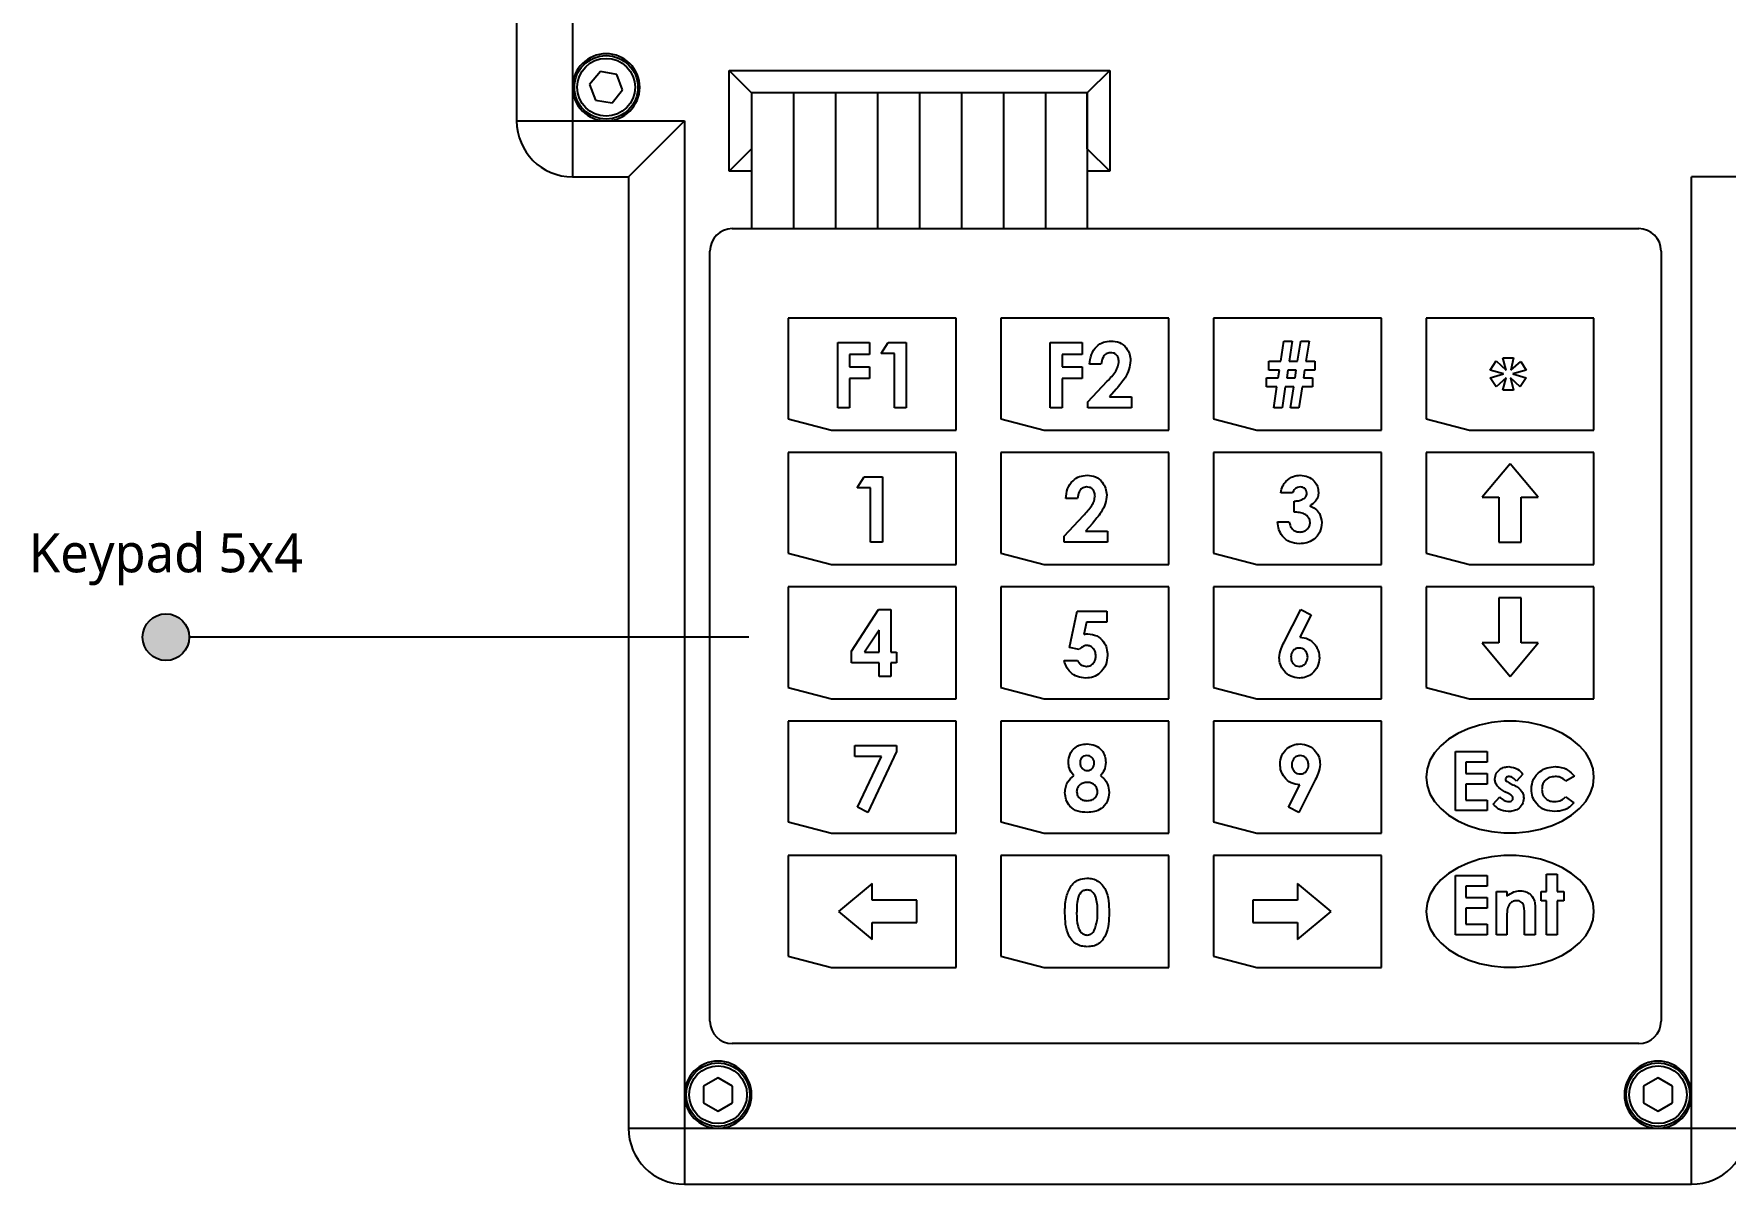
# Model space of a CAD drawing. Header units: millimetres. Extents: x 6 to 1086, y 5 to 917.
# Drawn here: x 36.6 to 145.4, y 648.4 to 722.4 of the extents above; entities that cross this region are included whole.
import ezdxf

# ---------------------------------------------------------------- set-up
doc = ezdxf.new("R2010")
doc.units = ezdxf.units.MM

msp = doc.modelspace()

# ---------------------------------------------------------------- hatches: boundary and pattern name
h = msp.add_hatch(color=256)
h.dxf.hatch_style = 1
h.paths.add_polyline_path([(43.6, 683.55, 1), (46.6, 683.55, 1)])

# ---------------------------------------------------------------- linework, layer by layer
at = {"color": 7, "linetype": 'Continuous', "lineweight": 25}
for p, q in [((71.26, 770.76), (71.26, 713.16)), ((67.66, 767.16), (67.66, 716.76)), ((73.05, 719.93), (72.36, 719.1)), ((74.1, 719.75), (73.05, 719.93)), ((74.48, 718.75), (74.1, 719.75)), ((81.34, 713.52), (81.34, 720)), ((81.34, 720), (105.82, 720)), ((81.34, 720), (82.78, 718.56)), ((105.82, 720), (104.38, 718.56)), ((105.82, 720), (105.82, 713.52)), ((72.36, 719.1), (72.74, 718.1)), ((73.8, 717.92), (74.48, 718.75)), ((104.38, 718.56), (82.78, 718.56)), ((82.78, 718.56), (82.78, 714.96)), ((104.38, 714.96), (104.38, 718.56)), ((72.74, 718.1), (73.8, 717.92)), ((67.66, 716.76), (78.46, 716.76)), ((78.46, 716.76), (74.86, 713.16)), ((78.46, 716.76), (78.46, 648.36)), ((82.78, 714.96), (81.34, 713.52)), ((104.38, 714.96), (105.82, 713.52)), ((71.26, 713.16), (74.86, 713.16)), ((74.86, 713.16), (74.86, 651.96)), ((82.78, 713.52), (81.34, 713.52)), ((105.82, 713.52), (104.38, 713.52)), ((168.46, 713.16), (143.26, 713.16)), ((143.26, 648.36), (143.26, 713.16)), ((81.54, 709.83), (139.86, 709.83)), ((80.1, 658.85), (80.1, 708.39)), ((141.3, 708.39), (141.3, 658.85)), ((95.94, 704.07), (85.14, 704.07)), ((85.14, 704.07), (85.14, 697.59)), ((95.94, 696.87), (95.94, 704.07)), ((109.62, 704.07), (98.82, 704.07)), ((98.82, 704.07), (98.82, 697.59)), ((109.62, 696.87), (109.62, 704.07)), ((112.5, 704.07), (112.5, 697.59)), ((123.3, 704.07), (112.5, 704.07)), ((123.3, 696.87), (123.3, 704.07)), ((126.18, 704.07), (126.18, 697.59)), ((136.98, 704.07), (126.18, 704.07)), ((136.98, 696.87), (136.98, 704.07)), ((88.32, 698.31), (88.32, 702.5)), ((88.32, 702.5), (90.37, 702.5)), ((90.37, 702.5), (90.37, 701.74)), ((91.12, 701.8), (91.57, 702.5)), ((91.57, 702.5), (92.73, 702.5)), ((92.73, 702.5), (92.73, 698.31)), ((102, 702.5), (104.05, 702.5)), ((102, 698.31), (102, 702.5)), ((104.05, 702.5), (104.05, 701.74)), ((116.83, 701.31), (117.03, 702.6)), ((117.03, 702.6), (117.57, 702.6)), ((117.57, 702.6), (117.37, 701.31)), ((117.91, 701.31), (118.11, 702.6)), ((118.11, 702.6), (118.65, 702.6)), ((118.65, 702.6), (118.45, 701.31)), ((90.37, 701.74), (89.08, 701.74)), ((89.08, 701.74), (89.08, 700.94)), ((89.08, 700.94), (90.37, 700.94)), ((90.37, 700.94), (90.37, 700.19)), ((91.98, 701.8), (91.12, 701.8)), ((91.98, 698.31), (91.98, 701.8)), ((104.05, 701.74), (102.76, 701.74)), ((102.76, 701.74), (102.76, 700.94)), ((102.76, 700.94), (104.05, 700.94)), ((104.05, 700.94), (104.05, 700.19)), ((105.28, 701.1), (104.53, 701.1)), ((116.06, 700.72), (116.06, 701.31)), ((116.06, 701.31), (116.83, 701.31)), ((117.37, 701.31), (117.91, 701.31)), ((118.45, 701.31), (119.02, 701.31)), ((119.02, 701.31), (119.02, 700.72)), ((130.3, 700.72), (130.68, 701.32)), ((130.68, 701.32), (131.32, 700.72)), ((131.11, 701.52), (131.81, 701.52)), ((131.32, 700.72), (131.11, 701.52)), ((131.81, 701.52), (131.63, 700.72)), ((131.63, 700.72), (132.28, 701.29)), ((132.28, 701.29), (132.61, 700.72)), ((90.37, 700.19), (89.08, 700.19)), ((89.08, 700.19), (89.08, 698.31)), ((104.05, 700.19), (102.76, 700.19)), ((102.76, 700.19), (102.76, 698.31)), ((104.42, 698.69), (105.66, 700.01)), ((115.9, 699.65), (115.9, 700.24)), ((115.9, 700.24), (116.67, 700.24)), ((116.75, 700.72), (116.06, 700.72)), ((116.67, 700.24), (116.75, 700.72)), ((117.29, 700.72), (117.21, 700.24)), ((117.21, 700.24), (117.75, 700.24)), ((117.82, 700.72), (117.29, 700.72)), ((117.75, 700.24), (117.82, 700.72)), ((118.36, 700.72), (118.29, 700.24)), ((118.29, 700.24), (118.86, 700.24)), ((119.02, 700.72), (118.36, 700.72)), ((118.86, 700.24), (118.86, 699.65)), ((131.16, 700.48), (130.3, 700.72)), ((130.3, 700.23), (131.16, 700.48)), ((130.68, 699.65), (130.3, 700.23)), ((131.32, 700.23), (130.68, 699.65)), ((131.11, 699.43), (131.32, 700.23)), ((132.24, 699.65), (131.61, 700.23)), ((131.61, 700.23), (131.81, 699.43)), ((132.61, 700.72), (131.75, 700.48)), ((131.75, 700.48), (132.61, 700.23)), ((132.61, 700.23), (132.24, 699.65)), ((104.42, 698.31), (104.42, 698.69)), ((106.24, 699.51), (105.81, 699)), ((105.81, 699), (107.22, 699)), ((107.22, 699), (107.22, 698.31)), ((116.58, 699.65), (115.9, 699.65)), ((116.38, 698.31), (116.58, 699.65)), ((117.12, 699.65), (116.92, 698.31)), ((117.66, 699.65), (117.12, 699.65)), ((117.46, 698.31), (117.66, 699.65)), ((118.2, 699.65), (118, 698.31)), ((118.86, 699.65), (118.2, 699.65)), ((131.81, 699.43), (131.11, 699.43)), ((85.14, 697.59), (87.93, 696.87)), ((89.08, 698.31), (88.32, 698.31)), ((92.73, 698.31), (91.98, 698.31)), ((98.82, 697.59), (101.61, 696.87)), ((102.76, 698.31), (102, 698.31)), ((107.22, 698.31), (104.42, 698.31)), ((112.5, 697.59), (115.29, 696.87)), ((116.92, 698.31), (116.38, 698.31)), ((118, 698.31), (117.46, 698.31)), ((126.18, 697.59), (128.97, 696.87)), ((87.93, 696.87), (95.94, 696.87)), ((101.61, 696.87), (109.62, 696.87)), ((115.29, 696.87), (123.3, 696.87)), ((128.97, 696.87), (136.98, 696.87)), ((85.14, 695.43), (85.14, 688.95)), ((95.94, 695.43), (85.14, 695.43)), ((95.94, 688.23), (95.94, 695.43)), ((109.62, 695.43), (98.82, 695.43)), ((98.82, 695.43), (98.82, 688.95)), ((109.62, 688.23), (109.62, 695.43)), ((123.3, 695.43), (112.5, 695.43)), ((112.5, 695.43), (112.5, 688.95)), ((123.3, 688.23), (123.3, 695.43)), ((126.18, 695.43), (126.18, 688.95)), ((136.98, 695.43), (126.18, 695.43)), ((136.98, 688.23), (136.98, 695.43)), ((131.58, 694.71), (129.78, 692.55)), ((133.38, 692.55), (131.58, 694.71)), ((89.58, 693.16), (90.03, 693.86)), ((90.03, 693.86), (91.2, 693.86)), ((91.2, 693.86), (91.2, 689.67)), ((90.44, 693.16), (89.58, 693.16)), ((90.44, 689.67), (90.44, 693.16)), ((103.75, 692.46), (103, 692.46)), ((117.59, 692.84), (116.84, 692.84)), ((117.7, 691.6), (117.7, 692.3)), ((129.78, 692.55), (130.86, 692.55)), ((130.86, 692.55), (130.86, 689.67)), ((132.3, 692.55), (133.38, 692.55)), ((132.3, 689.67), (132.3, 692.55)), ((102.89, 690.05), (104.13, 691.37)), ((102.89, 689.67), (102.89, 690.05)), ((104.71, 690.87), (104.27, 690.36)), ((104.27, 690.36), (105.68, 690.36)), ((105.68, 690.36), (105.68, 689.67)), ((116.62, 690.96), (117.37, 690.96)), ((85.14, 688.95), (87.93, 688.23)), ((91.2, 689.67), (90.44, 689.67)), ((98.82, 688.95), (101.61, 688.23)), ((105.68, 689.67), (102.89, 689.67)), ((112.5, 688.95), (115.29, 688.23)), ((126.18, 688.95), (128.97, 688.23)), ((130.86, 689.67), (132.3, 689.67)), ((87.93, 688.23), (95.94, 688.23)), ((101.61, 688.23), (109.62, 688.23)), ((115.29, 688.23), (123.3, 688.23)), ((128.97, 688.23), (136.98, 688.23)), ((85.14, 686.79), (85.14, 680.31)), ((95.94, 686.79), (85.14, 686.79)), ((95.94, 679.59), (95.94, 686.79)), ((98.82, 686.79), (98.82, 680.31)), ((109.62, 686.79), (98.82, 686.79)), ((109.62, 679.59), (109.62, 686.79)), ((123.3, 686.79), (112.5, 686.79)), ((112.5, 686.79), (112.5, 680.31)), ((123.3, 679.59), (123.3, 686.79)), ((136.98, 686.79), (126.18, 686.79)), ((126.18, 686.79), (126.18, 680.31)), ((136.98, 679.59), (136.98, 686.79)), ((132.3, 686.07), (130.86, 686.07)), ((130.86, 686.07), (130.86, 683.19)), ((132.3, 683.19), (132.3, 686.07)), ((89.21, 682.65), (90.95, 685.32)), ((90.95, 685.32), (91.73, 685.32)), ((91.73, 685.32), (91.73, 682.58)), ((103.23, 682.89), (103.72, 685.22)), ((103.72, 685.22), (105.63, 685.22)), ((104.32, 684.52), (104.15, 683.73)), ((105.63, 684.52), (104.32, 684.52)), ((105.63, 685.22), (105.63, 684.52)), ((117.05, 683.23), (118.11, 685.32)), ((118.78, 684.99), (118.05, 683.55)), ((118.11, 685.32), (118.78, 684.99)), ((90.98, 684.01), (90.05, 682.58)), ((90.98, 682.58), (90.98, 684.01)), ((89.21, 681.89), (89.21, 682.65)), ((90.05, 682.58), (90.98, 682.58)), ((91.73, 682.58), (92.11, 682.58)), ((92.11, 682.58), (92.11, 681.89)), ((103.86, 682.75), (103.23, 682.89)), ((129.78, 683.19), (131.58, 681.03)), ((130.86, 683.19), (129.78, 683.19)), ((131.58, 681.03), (133.38, 683.19)), ((133.38, 683.19), (132.3, 683.19)), ((90.98, 681.89), (89.21, 681.89)), ((90.98, 681.03), (90.98, 681.89)), ((92.11, 681.89), (91.73, 681.89)), ((91.73, 681.89), (91.73, 681.03)), ((102.89, 682.05), (103.75, 682.05)), ((85.14, 680.31), (87.93, 679.59)), ((91.73, 681.03), (90.98, 681.03)), ((98.82, 680.31), (101.61, 679.59)), ((112.5, 680.31), (115.29, 679.59)), ((126.18, 680.31), (128.97, 679.59)), ((87.93, 679.59), (95.94, 679.59)), ((101.61, 679.59), (109.62, 679.59)), ((115.29, 679.59), (123.3, 679.59)), ((128.97, 679.59), (136.98, 679.59)), ((85.14, 678.15), (85.14, 671.67)), ((95.94, 678.15), (85.14, 678.15)), ((95.94, 670.95), (95.94, 678.15)), ((98.82, 678.15), (98.82, 671.67)), ((109.62, 678.15), (98.82, 678.15)), ((109.62, 670.95), (109.62, 678.15)), ((112.5, 678.15), (112.5, 671.67)), ((123.3, 678.15), (112.5, 678.15)), ((123.3, 670.95), (123.3, 678.15)), ((89.42, 675.88), (89.42, 676.58)), ((89.42, 676.58), (92.11, 676.58)), ((91.14, 675.88), (89.42, 675.88)), ((89.59, 672.61), (91.14, 675.88)), ((92.11, 676.19), (90.26, 672.28)), ((92.11, 676.58), (92.11, 676.19)), ((128.06, 676.2), (130.11, 676.2)), ((128.06, 672.39), (128.06, 676.2)), ((130.11, 676.2), (130.11, 675.51)), ((128.74, 675.51), (128.74, 674.78)), ((130.11, 675.51), (128.74, 675.51)), ((128.74, 674.78), (130.11, 674.78)), ((130.11, 674.78), (130.11, 674.1)), ((132.41, 674.74), (131.99, 674.29)), ((117.32, 672.61), (118.05, 674.05)), ((119.05, 674.37), (117.98, 672.28)), ((130.11, 674.1), (128.74, 674.1)), ((128.74, 674.1), (128.74, 673.07)), ((131.53, 674.19), (131.77, 674.06)), ((135.73, 674.6), (135.16, 674.29)), ((90.26, 672.28), (89.59, 672.61)), ((117.98, 672.28), (117.32, 672.61)), ((128.74, 673.07), (130.11, 673.07)), ((130.11, 673.07), (130.11, 672.39)), ((130.5, 672.81), (130.92, 673.27)), ((131.48, 673.49), (131.25, 673.61)), ((135.15, 673.27), (135.68, 672.9)), ((85.14, 671.67), (87.93, 670.95)), ((98.82, 671.67), (101.61, 670.95)), ((112.5, 671.67), (115.29, 670.95)), ((130.11, 672.39), (128.06, 672.39)), ((87.93, 670.95), (95.94, 670.95)), ((101.61, 670.95), (109.62, 670.95)), ((115.29, 670.95), (123.3, 670.95)), ((95.94, 669.51), (85.14, 669.51)), ((85.14, 669.51), (85.14, 663.03)), ((95.94, 662.31), (95.94, 669.51)), ((98.82, 669.51), (98.82, 663.03)), ((109.62, 669.51), (98.82, 669.51)), ((109.62, 662.31), (109.62, 669.51)), ((112.5, 669.51), (112.5, 663.03)), ((123.3, 669.51), (112.5, 669.51)), ((123.3, 662.31), (123.3, 669.51)), ((128.06, 664.41), (128.06, 668.22)), ((128.06, 668.22), (130.11, 668.22)), ((130.11, 668.22), (130.11, 667.53)), ((133.92, 668.31), (134.61, 668.31)), ((133.92, 667.19), (133.92, 668.31)), ((134.61, 668.31), (134.61, 667.19)), ((90.54, 667.71), (88.38, 665.91)), ((90.54, 666.63), (90.54, 667.71)), ((117.9, 667.71), (117.9, 666.63)), ((120.06, 665.91), (117.9, 667.71)), ((128.74, 667.53), (128.74, 666.8)), ((130.11, 667.53), (128.74, 667.53)), ((130.7, 667.19), (131.38, 667.19)), ((130.7, 664.41), (130.7, 667.19)), ((131.38, 667.19), (131.38, 666.9)), ((133.58, 667.19), (133.92, 667.19)), ((133.58, 666.6), (133.58, 667.19)), ((134.61, 667.19), (135.05, 667.19)), ((135.05, 667.19), (135.05, 666.6)), ((93.42, 666.63), (90.54, 666.63)), ((93.42, 665.19), (93.42, 666.63)), ((115.02, 666.63), (115.02, 665.19)), ((117.9, 666.63), (115.02, 666.63)), ((128.74, 666.8), (130.11, 666.8)), ((130.11, 666.12), (128.74, 666.12)), ((128.74, 666.12), (128.74, 665.09)), ((130.11, 666.8), (130.11, 666.12)), ((133.19, 666.23), (133.19, 664.41)), ((133.92, 666.6), (133.58, 666.6)), ((133.92, 664.41), (133.92, 666.6)), ((135.05, 666.6), (134.61, 666.6)), ((134.61, 666.6), (134.61, 664.41)), ((88.38, 665.91), (90.54, 664.11)), ((90.54, 665.19), (93.42, 665.19)), ((90.54, 664.11), (90.54, 665.19)), ((115.02, 665.19), (117.9, 665.19)), ((117.9, 664.11), (120.06, 665.91)), ((117.9, 665.19), (117.9, 664.11)), ((128.74, 665.09), (130.11, 665.09)), ((130.11, 665.09), (130.11, 664.41)), ((131.38, 665.51), (131.38, 664.41)), ((132.51, 664.41), (132.51, 665.62)), ((130.11, 664.41), (128.06, 664.41)), ((131.38, 664.41), (130.7, 664.41)), ((133.19, 664.41), (132.51, 664.41)), ((134.61, 664.41), (133.92, 664.41)), ((85.14, 663.03), (87.93, 662.31)), ((98.82, 663.03), (101.61, 662.31)), ((112.5, 663.03), (115.29, 662.31)), ((87.93, 662.31), (95.94, 662.31)), ((101.61, 662.31), (109.62, 662.31)), ((115.29, 662.31), (123.3, 662.31)), ((139.86, 657.41), (81.54, 657.41)), ((80.62, 655.2), (79.69, 654.66)), ((81.55, 654.66), (80.62, 655.2)), ((141.1, 655.2), (140.17, 654.66)), ((142.03, 654.66), (141.1, 655.2)), ((79.69, 654.66), (79.69, 653.59)), ((81.55, 653.59), (81.55, 654.66)), ((140.17, 654.66), (140.17, 653.59)), ((142.03, 653.59), (142.03, 654.66)), ((79.69, 653.59), (80.62, 653.05)), ((80.62, 653.05), (81.55, 653.59)), ((140.17, 653.59), (141.1, 653.05)), ((141.1, 653.05), (142.03, 653.59)), ((74.86, 651.96), (163.42, 651.96)), ((78.46, 648.36), (143.26, 648.36))]:
    msp.add_line(p, q, dxfattribs=at)
for p, q in [((82.78, 718.56), (82.78, 709.83)), ((85.48, 718.56), (85.48, 709.83)), ((88.18, 718.56), (88.18, 709.83)), ((90.88, 718.56), (90.88, 709.83)), ((93.58, 718.56), (93.58, 709.83)), ((96.28, 718.56), (96.28, 709.83)), ((98.98, 718.56), (98.98, 709.83)), ((101.68, 718.56), (101.68, 709.83)), ((104.38, 718.56), (104.38, 709.83)), ((82.6, 683.55), (46.6, 683.55))]:
    msp.add_line(p, q)
at = {"color": 7, "linetype": 'Continuous', "lineweight": 25, "flags": 128}
for points in [[(136.98, 674.55), (136.92, 675.08), (136.74, 675.61), (136.45, 676.11), (136.04, 676.57), (135.54, 676.99), (134.95, 677.36), (134.28, 677.66), (133.55, 677.9), (132.78, 678.06), (131.98, 678.14), (131.18, 678.14), (130.38, 678.06), (129.61, 677.9), (128.88, 677.66), (128.21, 677.36), (127.62, 676.99), (127.12, 676.57), (126.72, 676.11), (126.42, 675.61), (126.24, 675.08), (126.18, 674.55), (126.24, 674.01), (126.42, 673.48), (126.72, 672.98), (127.12, 672.52), (127.62, 672.1), (128.21, 671.73), (128.88, 671.43), (129.61, 671.19), (130.38, 671.04), (131.18, 670.96), (131.98, 670.96), (132.78, 671.04), (133.55, 671.19), (134.28, 671.43), (134.95, 671.73), (135.54, 672.1), (136.04, 672.52), (136.45, 672.98), (136.74, 673.48), (136.92, 674.01), (136.98, 674.55)], [(136.98, 665.91), (136.92, 666.44), (136.74, 666.97), (136.45, 667.47), (136.04, 667.93), (135.54, 668.35), (134.95, 668.72), (134.28, 669.02), (133.55, 669.26), (132.78, 669.42), (131.98, 669.5), (131.18, 669.5), (130.38, 669.42), (129.61, 669.26), (128.88, 669.02), (128.21, 668.72), (127.62, 668.35), (127.12, 667.93), (126.72, 667.47), (126.42, 666.97), (126.24, 666.44), (126.18, 665.91), (126.24, 665.37), (126.42, 664.84), (126.72, 664.34), (127.12, 663.88), (127.62, 663.46), (128.21, 663.09), (128.88, 662.79), (129.61, 662.55), (130.38, 662.4), (131.18, 662.32), (131.98, 662.32), (132.78, 662.4), (133.55, 662.55), (134.28, 662.79), (134.95, 663.09), (135.54, 663.46), (136.04, 663.88), (136.45, 664.34), (136.74, 664.84), (136.92, 665.37), (136.98, 665.91)]]:
    msp.add_lwpolyline(points, dxfattribs=at)
at = {"color": 7, "linetype": 'Continuous', "lineweight": 25}
for centre, radius in [((73.42, 718.92), 2.04), ((73.42, 718.92), 1.86), ((80.62, 654.12), 2.04), ((80.62, 654.12), 1.86), ((141.1, 654.12), 2.04), ((141.1, 654.12), 1.86)]:
    msp.add_circle(centre, radius, dxfattribs=at)
msp.add_circle((45.1, 683.55), 1.5)
for centre, radius, start, end in [((73.42, 718.92), 2.16, 270, 180), ((73.42, 718.92), 2.16, 180, 270), ((71.26, 716.76), 3.6, 180, 270), ((81.54, 708.39), 1.44, 90, 180), ((139.86, 708.39), 1.44, 0, 90), ((81.54, 658.85), 1.44, 180, 270), ((139.86, 658.85), 1.44, 270, 0), ((80.62, 654.12), 2.16, 270, 180), ((141.1, 654.12), 2.16, 0, 270), ((80.62, 654.12), 2.16, 180, 270), ((141.1, 654.12), 2.16, 270, 0), ((78.46, 651.96), 3.6, 180, 270), ((143.26, 651.96), 3.6, 270, 0)]:
    msp.add_arc(centre, radius, start, end, dxfattribs=at)
for points, knots in [([(104.53, 701.1), (104.55, 701.31), (104.6, 701.74), (104.93, 702.25), (105.4, 702.56), (105.74, 702.59), (105.91, 702.6)], [0, 0, 0, 0, 0.280638, 0.559928, 0.779782, 1, 1, 1, 1]), ([(105.91, 702.6), (106.09, 702.59), (106.46, 702.55), (106.88, 702.2), (107.11, 701.78), (107.15, 701.49), (107.16, 701.35)], [0, 0, 0, 0, 0.279748, 0.558964, 0.779633, 1, 1, 1, 1]), ([(105.86, 701.85), (105.76, 701.84), (105.57, 701.8), (105.33, 701.51), (105.3, 701.25), (105.28, 701.1)], [0, 0, 0, 0, 0.278755, 0.559273, 1, 1, 1, 1]), ([(105.66, 700.01), (105.86, 700.22), (106.13, 700.51), (106.37, 700.96), (106.4, 701.18), (106.41, 701.29)], [0, 0, 0, 0, 0.560364, 0.780481, 1, 1, 1, 1]), ([(106.41, 701.29), (106.4, 701.38), (106.39, 701.54), (106.24, 701.73), (106.06, 701.84), (105.93, 701.85), (105.86, 701.85)], [0, 0, 0, 0, 0.279841, 0.559185, 0.779391, 1, 1, 1, 1]), ([(107.16, 701.35), (107.14, 701.15), (107.09, 700.76), (106.77, 700.13), (106.44, 699.74), (106.24, 699.51)], [0, 0, 0, 0, 0.27944, 0.559475, 1, 1, 1, 1]), ([(103, 692.46), (103.02, 692.67), (103.06, 693.1), (103.4, 693.61), (103.87, 693.92), (104.2, 693.95), (104.37, 693.96)], [0, 0, 0, 0, 0.280638, 0.559928, 0.779782, 1, 1, 1, 1]), ([(104.37, 693.96), (104.56, 693.95), (104.93, 693.91), (105.34, 693.56), (105.58, 693.14), (105.61, 692.85), (105.63, 692.71)], [0, 0, 0, 0, 0.279748, 0.558964, 0.779633, 1, 1, 1, 1]), ([(116.84, 692.84), (116.86, 692.99), (116.91, 693.26), (117.08, 693.48), (117.16, 693.57)], [0, 0, 0, 0, 0.560124, 1, 1, 1, 1]), ([(117.16, 693.57), (117.31, 693.7), (117.58, 693.93), (117.93, 693.95), (118.08, 693.96)], [0, 0, 0, 0, 0.558864, 1, 1, 1, 1]), ([(118.08, 693.96), (118.25, 693.95), (118.59, 693.91), (118.97, 693.62), (119.22, 693.26), (119.24, 693), (119.25, 692.87)], [0, 0, 0, 0, 0.279898, 0.559568, 0.779842, 1, 1, 1, 1]), ([(104.33, 693.21), (104.23, 693.2), (104.03, 693.16), (103.8, 692.87), (103.77, 692.61), (103.75, 692.46)], [0, 0, 0, 0, 0.278755, 0.559273, 1, 1, 1, 1]), ([(104.13, 691.37), (104.32, 691.58), (104.59, 691.87), (104.83, 692.32), (104.86, 692.54), (104.88, 692.65)], [0, 0, 0, 0, 0.560364, 0.780481, 1, 1, 1, 1]), ([(104.88, 692.65), (104.87, 692.74), (104.85, 692.9), (104.71, 693.09), (104.52, 693.2), (104.39, 693.21), (104.33, 693.21)], [0, 0, 0, 0, 0.279841, 0.559185, 0.779391, 1, 1, 1, 1]), ([(105.63, 692.71), (105.61, 692.51), (105.56, 692.12), (105.23, 691.49), (104.91, 691.1), (104.71, 690.87)], [0, 0, 0, 0, 0.27944, 0.559475, 1, 1, 1, 1]), ([(118.08, 693.21), (118.02, 693.21), (117.89, 693.19), (117.7, 693.07), (117.63, 692.92), (117.59, 692.84)], [0, 0, 0, 0, 0.280786, 0.561822, 1, 1, 1, 1]), ([(117.7, 692.3), (117.78, 692.31), (117.96, 692.32), (118.22, 692.39), (118.4, 692.53), (118.49, 692.69), (118.5, 692.77), (118.5, 692.82)], [0, 0, 0, 0, 0.250883, 0.501036, 0.749954, 0.875071, 1, 1, 1, 1]), ([(118.5, 692.82), (118.5, 692.88), (118.48, 693), (118.36, 693.13), (118.22, 693.2), (118.13, 693.21), (118.08, 693.21)], [0, 0, 0, 0, 0.279483, 0.558999, 0.779295, 1, 1, 1, 1]), ([(119.25, 692.87), (119.25, 692.76), (119.23, 692.56), (119.05, 692.22), (118.83, 692.08), (118.69, 691.99)], [0, 0, 0, 0, 0.280577, 0.561016, 1, 1, 1, 1]), ([(118.72, 690.92), (118.71, 690.98), (118.7, 691.09), (118.59, 691.3), (118.37, 691.48), (118.04, 691.58), (117.81, 691.59), (117.7, 691.6)], [0, 0, 0, 0, 0.125085, 0.250116, 0.499191, 0.749259, 1, 1, 1, 1]), ([(118.69, 691.99), (118.82, 691.94), (119.06, 691.83), (119.39, 691.47), (119.44, 691.12), (119.47, 690.92)], [0, 0, 0, 0, 0.281058, 0.561784, 1, 1, 1, 1]), ([(118.02, 689.56), (117.81, 689.58), (117.4, 689.62), (116.93, 690), (116.68, 690.47), (116.64, 690.79), (116.62, 690.96)], [0, 0, 0, 0, 0.279836, 0.558867, 0.779159, 1, 1, 1, 1]), ([(117.37, 690.96), (117.39, 690.86), (117.44, 690.67), (117.6, 690.45), (117.83, 690.33), (117.98, 690.32), (118.06, 690.31)], [0, 0, 0, 0, 0.280478, 0.559285, 0.77945, 1, 1, 1, 1]), ([(119.47, 690.92), (119.44, 690.71), (119.39, 690.29), (118.99, 689.84), (118.51, 689.59), (118.18, 689.57), (118.02, 689.56)], [0, 0, 0, 0, 0.279288, 0.558901, 0.779272, 1, 1, 1, 1]), ([(118.06, 690.31), (118.15, 690.32), (118.34, 690.34), (118.56, 690.5), (118.7, 690.7), (118.71, 690.85), (118.72, 690.92)], [0, 0, 0, 0, 0.280064, 0.559769, 0.77991, 1, 1, 1, 1]), ([(104.15, 683.73), (104.2, 683.74), (104.29, 683.76), (104.37, 683.76), (104.41, 683.77)], [0, 0, 0, 0, 0.559978, 1, 1, 1, 1]), ([(104.41, 683.77), (104.61, 683.74), (105.01, 683.69), (105.43, 683.3), (105.65, 682.84), (105.67, 682.53), (105.68, 682.38)], [0, 0, 0, 0, 0.279289, 0.55876, 0.779156, 1, 1, 1, 1]), ([(118.05, 683.55), (118.24, 683.53), (118.62, 683.48), (119.03, 683.11), (119.27, 682.67), (119.3, 682.37), (119.31, 682.22)], [0, 0, 0, 0, 0.279337, 0.559073, 0.779391, 1, 1, 1, 1]), ([(104.36, 683.01), (104.3, 683.01), (104.19, 683), (104.02, 682.9), (103.92, 682.81), (103.86, 682.75)], [0, 0, 0, 0, 0.279732, 0.559865, 1, 1, 1, 1]), ([(105.68, 682.38), (105.66, 682.17), (105.62, 681.74), (105.24, 681.26), (104.78, 680.96), (104.45, 680.93), (104.28, 680.92)], [0, 0, 0, 0, 0.279848, 0.559562, 0.779724, 1, 1, 1, 1]), ([(104.32, 681.67), (104.42, 681.68), (104.61, 681.71), (104.81, 681.9), (104.92, 682.13), (104.93, 682.28), (104.93, 682.35)], [0, 0, 0, 0, 0.279088, 0.558757, 0.779144, 1, 1, 1, 1]), ([(104.93, 682.35), (104.92, 682.44), (104.91, 682.63), (104.77, 682.85), (104.57, 682.99), (104.43, 683.01), (104.36, 683.01)], [0, 0, 0, 0, 0.280345, 0.559895, 0.780024, 1, 1, 1, 1]), ([(116.73, 682.23), (116.76, 682.43), (116.81, 682.78), (116.97, 683.09), (117.05, 683.23)], [0, 0, 0, 0, 0.558448, 1, 1, 1, 1]), ([(118.01, 682.85), (117.93, 682.84), (117.76, 682.82), (117.59, 682.65), (117.49, 682.46), (117.49, 682.33), (117.48, 682.27)], [0, 0, 0, 0, 0.279088, 0.558663, 0.779221, 1, 1, 1, 1]), ([(118.56, 682.27), (118.55, 682.35), (118.53, 682.52), (118.39, 682.71), (118.21, 682.84), (118.08, 682.85), (118.01, 682.85)], [0, 0, 0, 0, 0.280039, 0.559763, 0.779845, 1, 1, 1, 1]), ([(104.28, 680.92), (104.1, 680.93), (103.73, 680.97), (103.3, 681.26), (103.01, 681.63), (102.93, 681.91), (102.89, 682.05)], [0, 0, 0, 0, 0.279869, 0.559369, 0.779507, 1, 1, 1, 1]), ([(103.75, 682.05), (103.78, 681.99), (103.85, 681.87), (104.04, 681.71), (104.22, 681.69), (104.32, 681.67)], [0, 0, 0, 0, 0.281088, 0.561804, 1, 1, 1, 1]), ([(118.03, 680.92), (117.83, 680.94), (117.45, 680.98), (117.03, 681.35), (116.77, 681.78), (116.74, 682.08), (116.73, 682.23)], [0, 0, 0, 0, 0.279543, 0.559138, 0.779593, 1, 1, 1, 1]), ([(117.48, 682.27), (117.49, 682.18), (117.5, 682.02), (117.64, 681.82), (117.82, 681.69), (117.95, 681.68), (118.01, 681.67)], [0, 0, 0, 0, 0.280128, 0.559793, 0.780049, 1, 1, 1, 1]), ([(118.01, 681.67), (118.1, 681.68), (118.26, 681.71), (118.44, 681.87), (118.54, 682.07), (118.55, 682.2), (118.56, 682.27)], [0, 0, 0, 0, 0.279201, 0.559004, 0.779409, 1, 1, 1, 1]), ([(119.31, 682.22), (119.29, 682.03), (119.24, 681.65), (118.9, 681.22), (118.48, 680.96), (118.18, 680.93), (118.03, 680.92)], [0, 0, 0, 0, 0.279673, 0.559389, 0.779631, 1, 1, 1, 1]), ([(103.16, 675.51), (103.18, 675.69), (103.22, 676.04), (103.54, 676.44), (103.95, 676.66), (104.23, 676.67), (104.37, 676.68)], [0, 0, 0, 0, 0.279755, 0.558896, 0.779243, 1, 1, 1, 1]), ([(104.35, 675.93), (104.28, 675.92), (104.15, 675.91), (104, 675.78), (103.92, 675.62), (103.91, 675.51), (103.91, 675.46)], [0, 0, 0, 0, 0.279499, 0.558852, 0.779278, 1, 1, 1, 1]), ([(104.82, 675.46), (104.82, 675.53), (104.8, 675.67), (104.68, 675.83), (104.52, 675.92), (104.41, 675.93), (104.35, 675.93)], [0, 0, 0, 0, 0.279935, 0.559241, 0.779399, 1, 1, 1, 1]), ([(104.37, 676.68), (104.55, 676.67), (104.9, 676.63), (105.31, 676.32), (105.53, 675.91), (105.56, 675.64), (105.57, 675.5)], [0, 0, 0, 0, 0.279881, 0.559084, 0.779553, 1, 1, 1, 1]), ([(116.78, 675.38), (116.8, 675.57), (116.85, 675.95), (117.19, 676.38), (117.62, 676.64), (117.92, 676.67), (118.07, 676.68)], [0, 0, 0, 0, 0.279686, 0.559372, 0.779641, 1, 1, 1, 1]), ([(118.08, 675.93), (118, 675.92), (117.83, 675.9), (117.65, 675.73), (117.55, 675.54), (117.54, 675.4), (117.54, 675.34)], [0, 0, 0, 0, 0.279201, 0.55899, 0.77938, 1, 1, 1, 1]), ([(118.07, 676.68), (118.26, 676.66), (118.64, 676.62), (119.06, 676.25), (119.32, 675.83), (119.35, 675.52), (119.36, 675.37)], [0, 0, 0, 0, 0.279523, 0.559183, 0.779608, 1, 1, 1, 1]), ([(118.61, 675.34), (118.6, 675.42), (118.59, 675.59), (118.45, 675.78), (118.28, 675.91), (118.15, 675.92), (118.08, 675.93)], [0, 0, 0, 0, 0.280121, 0.559899, 0.780077, 1, 1, 1, 1]), ([(103.51, 674.64), (103.4, 674.79), (103.2, 675.05), (103.17, 675.37), (103.16, 675.51)], [0, 0, 0, 0, 0.559572, 1, 1, 1, 1]), ([(103.91, 675.46), (103.92, 675.39), (103.93, 675.25), (104.05, 675.08), (104.2, 674.98), (104.31, 674.97), (104.37, 674.97)], [0, 0, 0, 0, 0.280012, 0.559468, 0.779673, 1, 1, 1, 1]), ([(104.37, 674.97), (104.44, 674.97), (104.58, 674.99), (104.73, 675.13), (104.81, 675.3), (104.82, 675.41), (104.82, 675.46)], [0, 0, 0, 0, 0.279482, 0.558703, 0.779123, 1, 1, 1, 1]), ([(105.57, 675.5), (105.55, 675.32), (105.51, 675), (105.31, 674.75), (105.22, 674.64)], [0, 0, 0, 0, 0.558157, 1, 1, 1, 1]), ([(118.05, 674.05), (117.85, 674.08), (117.47, 674.12), (117.06, 674.49), (116.82, 674.93), (116.79, 675.23), (116.78, 675.38)], [0, 0, 0, 0, 0.279345, 0.559075, 0.779397, 1, 1, 1, 1]), ([(117.54, 675.34), (117.54, 675.25), (117.56, 675.09), (117.7, 674.89), (117.88, 674.77), (118.02, 674.76), (118.08, 674.75)], [0, 0, 0, 0, 0.280008, 0.559527, 0.779683, 1, 1, 1, 1]), ([(118.08, 674.75), (118.17, 674.76), (118.33, 674.78), (118.5, 674.95), (118.6, 675.14), (118.61, 675.27), (118.61, 675.34)], [0, 0, 0, 0, 0.27912, 0.558783, 0.77933, 1, 1, 1, 1]), ([(119.36, 675.37), (119.33, 675.18), (119.28, 674.83), (119.12, 674.51), (119.05, 674.37)], [0, 0, 0, 0, 0.558418, 1, 1, 1, 1]), ([(130.6, 674.44), (130.62, 674.56), (130.66, 674.81), (130.92, 675.06), (131.21, 675.2), (131.4, 675.21), (131.5, 675.22)], [0, 0, 0, 0, 0.278826, 0.558527, 0.779035, 1, 1, 1, 1]), ([(131.5, 675.22), (131.7, 675.19), (132.06, 675.14), (132.3, 674.86), (132.41, 674.74)], [0, 0, 0, 0, 0.558603, 1, 1, 1, 1]), ([(132.95, 673.77), (132.97, 673.99), (133.03, 674.43), (133.45, 674.91), (133.96, 675.18), (134.31, 675.21), (134.48, 675.22)], [0, 0, 0, 0, 0.279447, 0.558804, 0.779297, 1, 1, 1, 1]), ([(134.48, 675.22), (134.61, 675.21), (134.88, 675.19), (135.35, 675.02), (135.59, 674.76), (135.73, 674.6)], [0, 0, 0, 0, 0.280818, 0.561409, 1, 1, 1, 1]), ([(102.94, 673.56), (102.95, 673.68), (102.97, 673.91), (103.14, 674.31), (103.37, 674.52), (103.51, 674.64)], [0, 0, 0, 0, 0.280429, 0.560709, 1, 1, 1, 1]), ([(104.38, 674.21), (104.28, 674.21), (104.1, 674.19), (103.87, 674.04), (103.72, 673.85), (103.7, 673.7), (103.69, 673.63)], [0, 0, 0, 0, 0.28034, 0.560179, 0.780262, 1, 1, 1, 1]), ([(103.69, 673.63), (103.71, 673.53), (103.73, 673.34), (103.92, 673.15), (104.15, 673.04), (104.29, 673.04), (104.37, 673.03)], [0, 0, 0, 0, 0.279089, 0.558576, 0.779047, 1, 1, 1, 1]), ([(105.04, 673.61), (105.03, 673.7), (105, 673.89), (104.81, 674.09), (104.6, 674.2), (104.45, 674.21), (104.38, 674.21)], [0, 0, 0, 0, 0.279264, 0.55884, 0.779192, 1, 1, 1, 1]), ([(105.22, 674.64), (105.31, 674.57), (105.5, 674.42), (105.73, 674.05), (105.77, 673.75), (105.79, 673.56)], [0, 0, 0, 0, 0.280582, 0.561121, 1, 1, 1, 1]), ([(131.25, 673.61), (131.07, 673.72), (130.82, 673.87), (130.62, 674.19), (130.61, 674.36), (130.6, 674.44)], [0, 0, 0, 0, 0.559029, 0.779579, 1, 1, 1, 1]), ([(131.53, 674.58), (131.5, 674.58), (131.43, 674.58), (131.35, 674.55), (131.3, 674.49), (131.29, 674.44), (131.28, 674.41)], [0, 0, 0, 0, 0.281077, 0.56121, 0.780983, 1, 1, 1, 1]), ([(131.28, 674.41), (131.29, 674.38), (131.31, 674.31), (131.41, 674.25), (131.48, 674.21), (131.53, 674.19)], [0, 0, 0, 0, 0.277696, 0.558221, 1, 1, 1, 1]), ([(131.99, 674.29), (131.92, 674.37), (131.82, 674.47), (131.65, 674.57), (131.57, 674.58), (131.53, 674.58)], [0, 0, 0, 0, 0.560093, 0.78033, 1, 1, 1, 1]), ([(131.77, 674.06), (131.87, 674.01), (132.07, 673.91), (132.3, 673.7), (132.44, 673.45), (132.45, 673.27), (132.46, 673.19)], [0, 0, 0, 0, 0.280594, 0.56031, 0.780017, 1, 1, 1, 1]), ([(134.46, 672.34), (134.24, 672.35), (133.8, 672.39), (133.3, 672.77), (132.99, 673.25), (132.96, 673.6), (132.95, 673.77)], [0, 0, 0, 0, 0.280293, 0.559321, 0.779679, 1, 1, 1, 1]), ([(134.48, 674.58), (134.36, 674.57), (134.11, 674.55), (133.82, 674.34), (133.65, 674.06), (133.64, 673.86), (133.63, 673.76)], [0, 0, 0, 0, 0.280155, 0.559369, 0.779478, 1, 1, 1, 1]), ([(133.63, 673.76), (133.64, 673.64), (133.66, 673.4), (133.89, 673.13), (134.16, 672.99), (134.35, 672.98), (134.44, 672.97)], [0, 0, 0, 0, 0.279849, 0.559013, 0.779218, 1, 1, 1, 1]), ([(135.16, 674.29), (135.05, 674.39), (134.86, 674.56), (134.6, 674.58), (134.48, 674.58)], [0, 0, 0, 0, 0.559003, 1, 1, 1, 1]), ([(104.38, 672.28), (104.17, 672.29), (103.76, 672.3), (103.26, 672.62), (102.99, 673.08), (102.96, 673.4), (102.94, 673.56)], [0, 0, 0, 0, 0.280898, 0.559223, 0.779506, 1, 1, 1, 1]), ([(104.37, 673.03), (104.46, 673.04), (104.65, 673.05), (104.88, 673.19), (105.02, 673.39), (105.03, 673.54), (105.04, 673.61)], [0, 0, 0, 0, 0.280644, 0.560027, 0.779891, 1, 1, 1, 1]), ([(105.79, 673.56), (105.76, 673.36), (105.71, 672.96), (105.33, 672.51), (104.85, 672.3), (104.53, 672.29), (104.38, 672.28)], [0, 0, 0, 0, 0.27962, 0.558804, 0.778976, 1, 1, 1, 1]), ([(131.46, 672.34), (131.25, 672.36), (130.87, 672.41), (130.62, 672.68), (130.5, 672.81)], [0, 0, 0, 0, 0.558975, 1, 1, 1, 1]), ([(130.92, 673.27), (131.01, 673.18), (131.17, 673.03), (131.38, 672.99), (131.48, 672.97)], [0, 0, 0, 0, 0.560464, 1, 1, 1, 1]), ([(132.46, 673.19), (132.44, 673.05), (132.4, 672.77), (132.11, 672.49), (131.79, 672.35), (131.57, 672.34), (131.46, 672.34)], [0, 0, 0, 0, 0.279011, 0.558366, 0.778946, 1, 1, 1, 1]), ([(131.77, 673.19), (131.76, 673.23), (131.74, 673.31), (131.63, 673.41), (131.54, 673.46), (131.48, 673.49)], [0, 0, 0, 0, 0.277544, 0.55818, 1, 1, 1, 1]), ([(131.48, 672.97), (131.51, 672.97), (131.59, 672.98), (131.69, 673.03), (131.76, 673.1), (131.77, 673.16), (131.77, 673.19)], [0, 0, 0, 0, 0.280836, 0.560873, 0.780885, 1, 1, 1, 1]), ([(134.44, 672.97), (134.6, 672.98), (134.86, 673), (135.06, 673.19), (135.15, 673.27)], [0, 0, 0, 0, 0.559948, 1, 1, 1, 1]), ([(135.68, 672.9), (135.59, 672.8), (135.42, 672.61), (135, 672.38), (134.66, 672.35), (134.46, 672.34)], [0, 0, 0, 0, 0.280349, 0.560553, 1, 1, 1, 1]), ([(102.94, 665.8), (102.94, 666.13), (102.95, 666.71), (103.18, 667.24), (103.29, 667.47)], [0, 0, 0, 0, 0.561096, 1, 1, 1, 1]), ([(103.29, 667.47), (103.36, 667.57), (103.5, 667.76), (103.86, 667.99), (104.17, 668.03), (104.35, 668.04)], [0, 0, 0, 0, 0.280732, 0.561109, 1, 1, 1, 1]), ([(104.37, 667.29), (104.3, 667.28), (104.14, 667.27), (103.89, 667.08), (103.75, 666.7), (103.7, 666.25), (103.7, 665.94), (103.69, 665.79)], [0, 0, 0, 0, 0.124805, 0.249479, 0.498263, 0.749007, 1, 1, 1, 1]), ([(104.35, 668.04), (104.48, 668.04), (104.73, 668.02), (105.07, 667.87), (105.36, 667.62), (105.62, 667.2), (105.77, 666.58), (105.78, 666.09), (105.79, 665.84)], [0, 0, 0, 0, 0.125048, 0.249911, 0.374751, 0.499824, 0.749491, 1, 1, 1, 1]), ([(105.04, 665.84), (105.04, 666.14), (105.03, 666.58), (104.83, 667.07), (104.59, 667.27), (104.45, 667.28), (104.37, 667.29)], [0, 0, 0, 0, 0.501448, 0.750378, 0.875297, 1, 1, 1, 1]), ([(131.38, 666.9), (131.52, 667), (131.78, 667.19), (132.09, 667.22), (132.22, 667.24)], [0, 0, 0, 0, 0.560376, 1, 1, 1, 1]), ([(132.22, 667.24), (132.37, 667.22), (132.64, 667.2), (132.85, 667.03), (132.94, 666.95)], [0, 0, 0, 0, 0.559325, 1, 1, 1, 1]), ([(131.41, 666.07), (131.4, 665.97), (131.38, 665.78), (131.38, 665.6), (131.38, 665.51)], [0, 0, 0, 0, 0.559665, 1, 1, 1, 1]), ([(132.01, 666.6), (131.93, 666.6), (131.77, 666.58), (131.53, 666.39), (131.46, 666.2), (131.41, 666.07)], [0, 0, 0, 0, 0.280399, 0.560801, 1, 1, 1, 1]), ([(132.51, 665.62), (132.51, 665.83), (132.52, 666.09), (132.42, 666.4), (132.31, 666.52), (132.17, 666.59), (132.06, 666.6), (132.01, 666.6)], [0, 0, 0, 0, 0.500563, 0.625546, 0.750273, 0.875006, 1, 1, 1, 1]), ([(132.94, 666.95), (133.03, 666.83), (133.18, 666.61), (133.19, 666.35), (133.19, 666.23)], [0, 0, 0, 0, 0.557598, 1, 1, 1, 1]), ([(104.38, 663.64), (104.25, 663.65), (104.01, 663.66), (103.66, 663.8), (103.38, 664.04), (103.11, 664.46), (102.96, 665.07), (102.95, 665.56), (102.94, 665.8)], [0, 0, 0, 0, 0.125091, 0.249972, 0.374848, 0.499916, 0.749471, 1, 1, 1, 1]), ([(103.69, 665.79), (103.7, 665.5), (103.7, 665.07), (103.92, 664.6), (104.15, 664.42), (104.3, 664.4), (104.37, 664.39)], [0, 0, 0, 0, 0.501409, 0.750151, 0.875083, 1, 1, 1, 1]), ([(105.79, 665.84), (105.78, 665.59), (105.77, 665.1), (105.62, 664.49), (105.37, 664.06), (105.1, 663.8), (104.75, 663.66), (104.5, 663.65), (104.38, 663.64)], [0, 0, 0, 0, 0.250517, 0.500211, 0.62531, 0.750131, 0.874926, 1, 1, 1, 1]), ([(104.83, 664.68), (104.9, 664.89), (105.04, 665.27), (105.04, 665.66), (105.04, 665.84)], [0, 0, 0, 0, 0.558417, 1, 1, 1, 1]), ([(104.37, 664.39), (104.43, 664.4), (104.53, 664.4), (104.7, 664.5), (104.78, 664.61), (104.83, 664.68)], [0, 0, 0, 0, 0.280266, 0.560445, 1, 1, 1, 1])]:
    msp.add_open_spline(points, degree=3, knots=knots, dxfattribs=at)

# ---------------------------------------------------------------- texts
at = {"insert": (45.1, 688.55), "char_height": 2.5, "attachment_point": 5}
msp.add_mtext_dynamic_manual_height_columns('{\\fYu Gothic UI|b0|i0|c0|p34;Keypad 5x4}', width=24.2578, gutter_width=17.5, heights=[3.85], dxfattribs=at)

doc.saveas('drawing.dxf')
